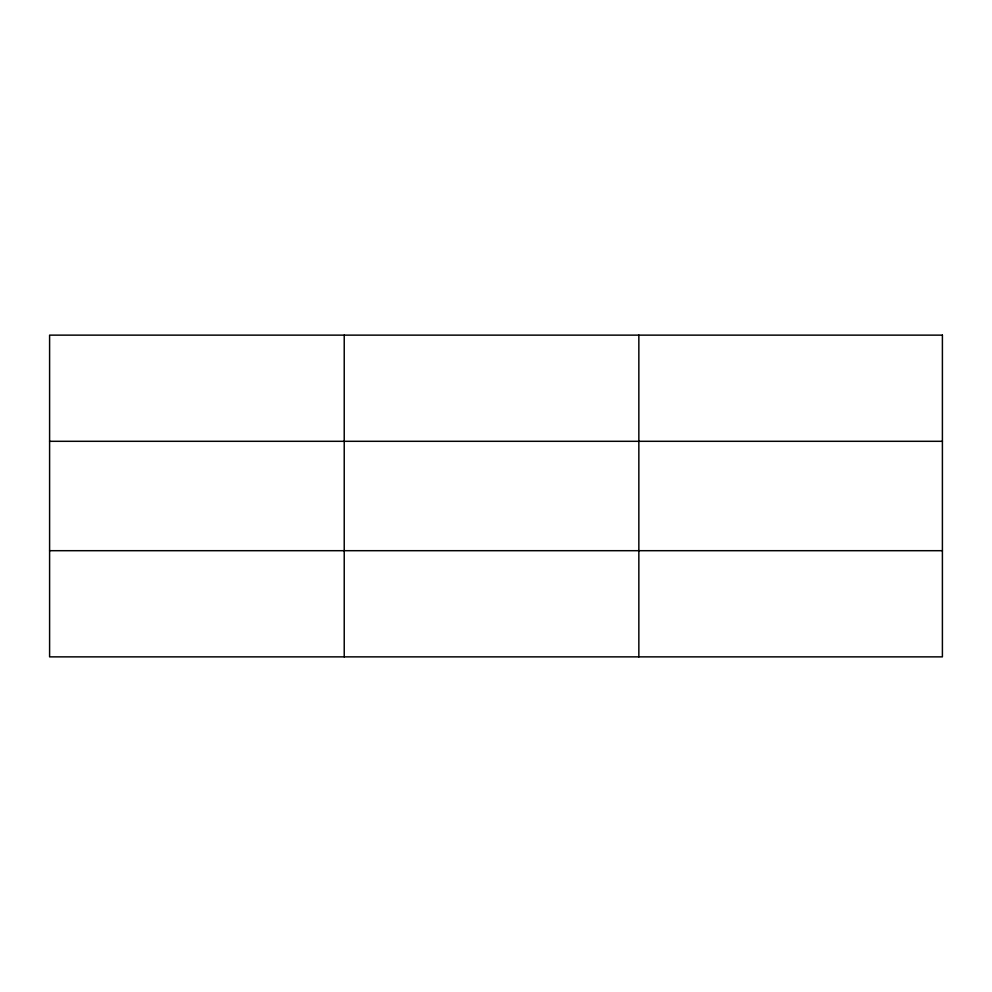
<?xml version="1.0" encoding="UTF-8"?>
<svg xmlns="http://www.w3.org/2000/svg" width="992" height="992" viewBox="0 0 992 992"><rect width="100%" height="100%" fill="white"/><g stroke="black" fill="none" stroke-linecap="round" stroke-linejoin="round"><path stroke-width="1.49" d="M344.224 656.865L344.224 335.135M638.848 656.865L638.848 335.135M49.6 441.304L942.4 441.304M49.6 550.696L942.4 550.696M942.4 335.135L942.4 656.865L49.6 656.865L49.6 335.135L942.4 335.135"/></g></svg>
